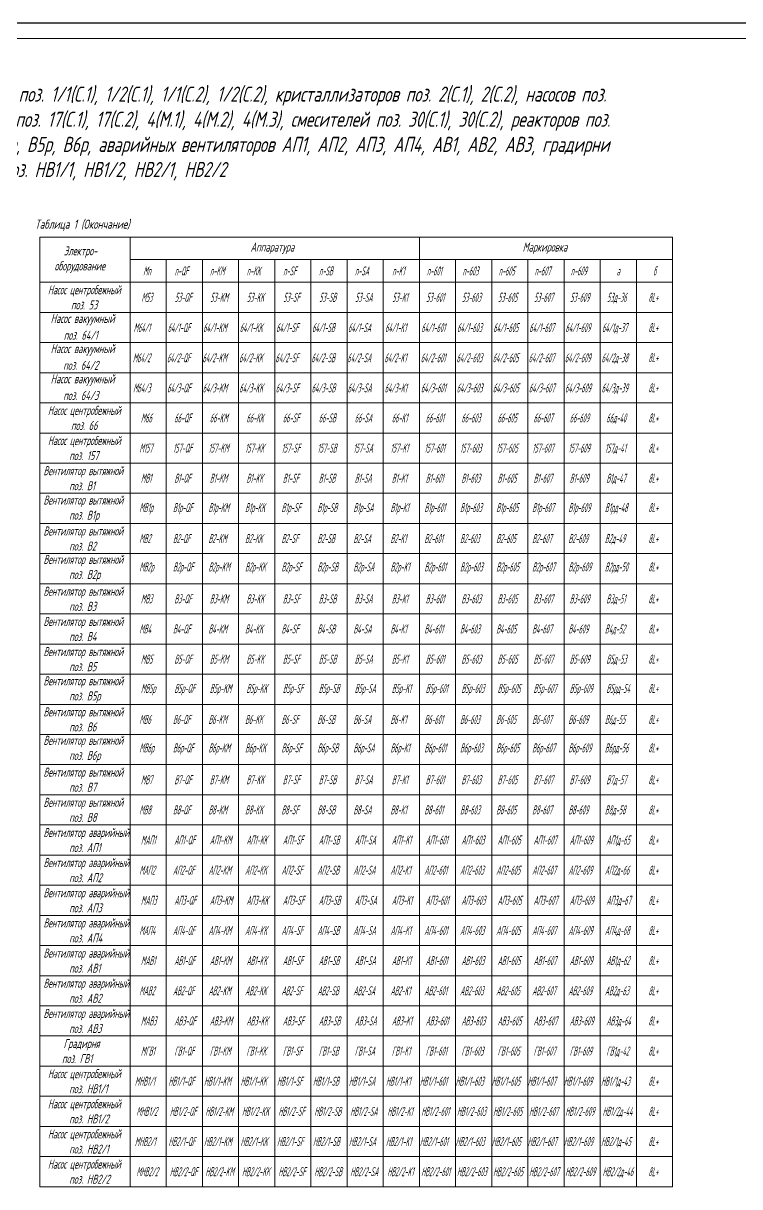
# Model space of a CAD drawing. Header units: millimetres. Extents: x -14296 to 10264, y -13087 to -5602.
# Drawn here: x -4966.3 to -4728.6, y -12878.6 to -12492.7 of the extents above; entities that cross this region are included whole.
import ezdxf

# ---------------------------------------------------------------- set-up
doc = ezdxf.new("R2010")
doc.units = ezdxf.units.MM
for name, color, linetype, lineweight in [('Рамка толстая', 7, 'Continuous', 15), ('Рамка тонкая', 5, 'Continuous', 25), ('ТаБлица', 253, 'Continuous', 15), ('Текст_КИП', 7, 'Continuous', 25)]:
    doc.layers.add(name, color=color, linetype=linetype, lineweight=lineweight)
doc.styles.add('Simplex', font='simplex.shx', dxfattribs={"width": 0.7, "oblique": 15})

# ---------------------------------------------------------------- blocks, each defined once
blk = doc.blocks.new('A$C551E481E')
at = {"layer": 'Рамка толстая'}
blk.add_line((836, 589), (20, 589), dxfattribs=at)
at = {"layer": 'Рамка тонкая'}
blk.add_line((841, 594), (0, 594), dxfattribs=at)

msp = doc.modelspace()

# ---------------------------------------------------------------- linework, layer by layer
at = {"layer": 'ТаБлица'}
for p, q in [((-4960.86445, -12563.64332), (-4750.86445, -12563.64332)), ((-4960.86445, -12563.64332), (-4960.86445, -12878.64332)), ((-4930.86445, -12563.64332), (-4930.86445, -12878.64332)), ((-4834.86445, -12563.64332), (-4834.86445, -12878.64332)), ((-4750.86445, -12563.64332), (-4750.86445, -12878.64332)), ((-4930.86445, -12571.14332), (-4750.86445, -12571.14332)), ((-4918.86445, -12571.14332), (-4918.86445, -12878.64332)), ((-4906.86445, -12571.14332), (-4906.86445, -12878.64332)), ((-4894.86445, -12571.14332), (-4894.86445, -12878.64332)), ((-4882.86445, -12571.14332), (-4882.86445, -12878.64332)), ((-4870.86445, -12571.14332), (-4870.86445, -12878.64332)), ((-4858.86445, -12571.14332), (-4858.86445, -12878.64332)), ((-4846.86445, -12571.14332), (-4846.86445, -12878.64332)), ((-4822.86445, -12571.14332), (-4822.86445, -12878.64332)), ((-4810.86445, -12571.14332), (-4810.86445, -12878.64332)), ((-4798.86445, -12571.14332), (-4798.86445, -12878.64332)), ((-4786.86445, -12571.14332), (-4786.86445, -12878.64332)), ((-4774.86445, -12571.14332), (-4774.86445, -12878.64332)), ((-4762.86445, -12571.14332), (-4762.86445, -12878.64332)), ((-4960.86445, -12578.64332), (-4750.86445, -12578.64332)), ((-4960.86445, -12588.64332), (-4750.86445, -12588.64332)), ((-4960.86445, -12598.64332), (-4750.86445, -12598.64332)), ((-4960.86445, -12608.64332), (-4750.86445, -12608.64332)), ((-4960.86445, -12618.64332), (-4750.86445, -12618.64332)), ((-4960.86445, -12628.64332), (-4750.86445, -12628.64332)), ((-4960.86445, -12638.64332), (-4750.86445, -12638.64332)), ((-4960.86445, -12648.64332), (-4750.86445, -12648.64332)), ((-4960.86445, -12658.64332), (-4750.86445, -12658.64332)), ((-4960.86445, -12668.64332), (-4750.86445, -12668.64332)), ((-4960.86445, -12678.64332), (-4750.86445, -12678.64332)), ((-4960.86445, -12688.64332), (-4750.86445, -12688.64332)), ((-4960.86445, -12698.64332), (-4750.86445, -12698.64332)), ((-4960.86445, -12708.64332), (-4750.86445, -12708.64332)), ((-4960.86445, -12718.64332), (-4750.86445, -12718.64332)), ((-4960.86445, -12728.64332), (-4750.86445, -12728.64332)), ((-4960.86445, -12738.64332), (-4750.86445, -12738.64332)), ((-4960.86445, -12748.64332), (-4750.86445, -12748.64332)), ((-4960.86445, -12758.64332), (-4750.86445, -12758.64332)), ((-4960.86445, -12768.64332), (-4750.86445, -12768.64332)), ((-4960.86445, -12778.64332), (-4750.86445, -12778.64332)), ((-4960.86445, -12788.64332), (-4750.86445, -12788.64332)), ((-4960.86445, -12798.64332), (-4750.86445, -12798.64332)), ((-4960.86445, -12808.64332), (-4750.86445, -12808.64332)), ((-4960.86445, -12818.64332), (-4750.86445, -12818.64332)), ((-4960.86445, -12828.64332), (-4750.86445, -12828.64332)), ((-4960.86445, -12838.64332), (-4750.86445, -12838.64332)), ((-4960.86445, -12848.64332), (-4750.86445, -12848.64332)), ((-4960.86445, -12858.64332), (-4750.86445, -12858.64332)), ((-4960.86445, -12868.64332), (-4750.86445, -12868.64332)), ((-4960.86445, -12878.64332), (-4750.86445, -12878.64332))]:
    msp.add_line(p, q, dxfattribs=at)

# ---------------------------------------------------------------- block references
msp.add_blockref('A$C551E481E', (-5244.71622, -13086.74065))

# ---------------------------------------------------------------- texts
at = {"layer": 'Текст_КИП', "color": 3, "style": 'Simplex', "oblique": 15}
for s, width, p in [('Таблица 1 (Окончание)', 0.7, (-4962.42159, -12560.87546)), ('Электро-', 0.6, (-4952.85552, -12569.71474)), ('Аппаратура', 0.6, (-4890.89432, -12568.46474)), ('Маркировка', 0.6, (-4800.64302, -12568.46474)), ('оборудование', 0.6, (-4955.94123, -12574.71474)), ('Мn', 0.4, (-4926.55195, -12576.39332)), ('n-QF', 0.4, (-4916.0948, -12576.39332)), ('n-KM', 0.4, (-4904.38409, -12576.39332)), ('n-KK', 0.4, (-4892.19123, -12576.39332)), ('n-SF', 0.4, (-4880.0948, -12576.39332)), ('n-SB', 0.4, (-4868.19123, -12576.39332)), ('n-SA', 0.4, (-4856.28766, -12576.39332)), ('n-K1', 0.4, (-4843.90195, -12576.39332)), ('n-601', 0.4, (-4832.42159, -12576.39332)), ('n-603', 0.4, (-4820.59302, -12576.39332)), ('n-605', 0.4, (-4808.59302, -12576.39332)), ('n-607', 0.4, (-4796.67873, -12576.39332)), ('n-609', 0.4, (-4784.67873, -12576.39332)), ('а', 0.4, (-4769.44302, -12576.39332)), ('б', 0.4, (-4757.33588, -12576.39332)), ('Насос центробежный', 0.5, (-4958.12695, -12582.64332)), ('М53', 0.4, (-4927.13588, -12585.14332)), ('53-QF', 0.4, (-4916.05195, -12585.14332)), ('53-KM', 0.4, (-4904.27695, -12585.14332)), ('53-KK', 0.4, (-4892.12695, -12585.14332)), ('53-SF', 0.4, (-4880.05195, -12585.14332)), ('53-SB', 0.4, (-4868.12695, -12585.14332)), ('53-SA', 0.4, (-4856.20195, -12585.14332)), ('53-K1', 0.4, (-4843.90195, -12585.14332)), ('53-601', 0.4, (-4832.65195, -12585.14332)), ('53-603', 0.4, (-4820.80195, -12585.14332)), ('53-605', 0.4, (-4808.80195, -12585.14332)), ('53-607', 0.4, (-4796.87695, -12585.14332)), ('53-609', 0.4, (-4784.87695, -12585.14332)), ('поз. 53', 0.6, (-4950.48952, -12587.64332)), ('Насос вакуумный', 0.6, (-4957.22159, -12592.16117)), ('поз. 64/1', 0.6, (-4952.89487, -12597.69689)), ('М64/1', 0.4, (-4929.7289, -12595.19689)), ('64/1-QF', 0.4, (-4918.41997, -12595.19689)), ('64/1-KM', 0.4, (-4906.64497, -12595.19689)), ('64/1-KK', 0.4, (-4894.49497, -12595.19689)), ('64/1-SF', 0.4, (-4882.41997, -12595.19689)), ('64/1-SB', 0.4, (-4870.49497, -12595.19689)), ('64/1-SA', 0.4, (-4858.56997, -12595.19689)), ('64/1-K1', 0.4, (-4846.26997, -12595.19689)), ('64/1-601', 0.4, (-4834.2539, -12595.19689)), ('64/1-603', 0.4, (-4822.38247, -12595.19689)), ('64/1-605', 0.4, (-4810.38247, -12595.19689)), ('64/1-607', 0.4, (-4798.44676, -12595.19689)), ('64/1-609', 0.4, (-4786.44676, -12595.19689)), ('Насос вакуумный', 0.6, (-4957.22159, -12602.16117)), ('М64/2', 0.4, (-4929.98604, -12605.19689)), ('64/2-QF', 0.4, (-4918.64497, -12605.19689)), ('64/2-KM', 0.4, (-4906.86997, -12605.19689)), ('64/2-KK', 0.4, (-4894.71997, -12605.19689)), ('64/2-SF', 0.4, (-4882.64497, -12605.19689)), ('64/2-SB', 0.4, (-4870.71997, -12605.19689)), ('64/2-SA', 0.4, (-4858.79497, -12605.19689)), ('64/2-K1', 0.4, (-4846.49497, -12605.19689)), ('64/2-601', 0.4, (-4834.44676, -12605.19689)), ('64/2-603', 0.4, (-4822.57533, -12605.19689)), ('64/2-605', 0.4, (-4810.57533, -12605.19689)), ('64/2-607', 0.4, (-4798.63962, -12605.19689)), ('64/2-609', 0.4, (-4786.63962, -12605.19689)), ('поз. 64/2', 0.6, (-4953.08742, -12607.69689)), ('Насос вакуумный', 0.6, (-4957.22159, -12612.16117)), ('поз. 64/3', 0.6, (-4953.0663, -12617.69689)), ('М64/3', 0.4, (-4929.90033, -12615.19689)), ('64/3-QF', 0.4, (-4918.56997, -12615.19689)), ('64/3-KM', 0.4, (-4906.79497, -12615.19689)), ('64/3-KK', 0.4, (-4894.64497, -12615.19689)), ('64/3-SF', 0.4, (-4882.56997, -12615.19689)), ('64/3-SB', 0.4, (-4870.64497, -12615.19689)), ('64/3-SA', 0.4, (-4858.71997, -12615.19689)), ('64/3-K1', 0.4, (-4846.41997, -12615.19689)), ('64/3-601', 0.4, (-4834.38247, -12615.19689)), ('64/3-603', 0.4, (-4822.51104, -12615.19689)), ('64/3-605', 0.4, (-4810.51104, -12615.19689)), ('64/3-607', 0.4, (-4798.57533, -12615.19689)), ('64/3-609', 0.4, (-4786.57533, -12615.19689)), ('Насос центробежный', 0.5, (-4958.12695, -12622.64332)), ('М66', 0.4, (-4927.3073, -12625.14332)), ('66-QF', 0.4, (-4916.20195, -12625.14332)), ('66-KM', 0.4, (-4904.42695, -12625.14332)), ('66-KK', 0.4, (-4892.27695, -12625.14332)), ('66-SF', 0.4, (-4880.20195, -12625.14332)), ('66-SB', 0.4, (-4868.27695, -12625.14332)), ('66-SA', 0.4, (-4856.35195, -12625.14332)), ('66-K1', 0.4, (-4844.05195, -12625.14332)), ('66-601', 0.4, (-4832.80195, -12625.14332)), ('66-603', 0.4, (-4820.95195, -12625.14332)), ('66-605', 0.4, (-4808.95195, -12625.14332)), ('66-607', 0.4, (-4797.02695, -12625.14332)), ('66-609', 0.4, (-4785.02695, -12625.14332)), ('поз. 66', 0.6, (-4950.48952, -12627.64332)), ('Насос центробежный', 0.5, (-4958.12695, -12632.64332)), ('М157', 0.4, (-4927.82159, -12635.14332)), ('157-QF', 0.4, (-4916.65195, -12635.14332)), ('157-KM', 0.4, (-4904.87695, -12635.14332)), ('157-KK', 0.4, (-4892.72695, -12635.14332)), ('157-SF', 0.4, (-4880.65195, -12635.14332)), ('157-SB', 0.4, (-4868.72695, -12635.14332)), ('157-SA', 0.4, (-4856.80195, -12635.14332)), ('157-K1', 0.4, (-4844.50195, -12635.14332)), ('157-601', 0.4, (-4833.25195, -12635.14332)), ('157-603', 0.4, (-4821.40195, -12635.14332)), ('157-605', 0.4, (-4809.40195, -12635.14332)), ('157-607', 0.4, (-4797.47695, -12635.14332)), ('157-609', 0.4, (-4785.47695, -12635.14332)), ('поз. 157', 0.6, (-4951.08952, -12637.64332))]:
    msp.add_text(s, height=3, dxfattribs=dict(at, width=width)).set_placement(p)
at = {"layer": 'Текст_КИП', "color": 4, "style": 'Simplex', "oblique": 15, "width": 0.4}
for s, p in [('53д-36', (-4772.65195, -12585.14332)), ('8L+', (-4758.92159, -12585.14332)), ('64/1д-37', (-4774.31819, -12595.19689)), ('8L+', (-4758.92159, -12595.14332)), ('64/2д-38', (-4774.44676, -12605.19689)), ('8L+', (-4758.92159, -12605.14332)), ('64/3д-39', (-4774.44676, -12615.19689)), ('8L+', (-4758.92159, -12615.14332)), ('66д-40', (-4772.87695, -12625.14332)), ('8L+', (-4758.92159, -12625.14332)), ('157д-41', (-4773.36445, -12635.14332)), ('8L+', (-4758.92159, -12635.14332)), ('В1д-47', (-4772.87695, -12645.14332)), ('8L+', (-4758.92159, -12645.14332)), ('В1рд-48', (-4773.36445, -12654.88869)), ('8L+', (-4758.92159, -12654.88869)), ('В2д-49', (-4773.36445, -12665.14332)), ('8L+', (-4758.92159, -12665.14332)), ('В2рд-50', (-4773.36445, -12674.56105)), ('8L+', (-4758.92159, -12674.56105)), ('В3д-51', (-4772.87695, -12685.14332)), ('8L+', (-4758.92159, -12685.14332)), ('В4д-52', (-4773.36445, -12695.14332)), ('8L+', (-4758.92159, -12695.14332)), ('В5д-53', (-4772.87695, -12705.14332)), ('8L+', (-4758.92159, -12705.14332)), ('В5рд-54', (-4772.87695, -12714.85094)), ('8L+', (-4758.92159, -12714.85094)), ('В6д-55', (-4773.36445, -12725.14332)), ('8L+', (-4758.92159, -12725.14332)), ('В6рд-56', (-4773.36445, -12734.58587)), ('8L+', (-4758.92159, -12734.58587)), ('В7д-57', (-4772.87695, -12745.14332)), ('8L+', (-4758.92159, -12745.14332)), ('В8д-58', (-4773.36445, -12755.14332)), ('8L+', (-4758.92159, -12755.14332)), ('АП1д-65', (-4772.87695, -12765.14332)), ('8L+', (-4758.92159, -12765.14332)), ('АП2д-66', (-4773.36445, -12775.14332)), ('8L+', (-4758.92159, -12775.14332)), ('АП3д-67', (-4772.87695, -12785.14332)), ('8L+', (-4758.92159, -12785.14332)), ('АП4д-68', (-4773.36445, -12795.14332)), ('8L+', (-4758.92159, -12795.14332)), ('АВ1д-62', (-4772.87695, -12805.14332)), ('8L+', (-4758.92159, -12805.14332)), ('АВ2д-63', (-4773.36445, -12815.14332)), ('8L+', (-4758.92159, -12815.14332)), ('АВ3д-64', (-4772.87695, -12825.14332)), ('8L+', (-4758.92159, -12825.14332)), ('ГВ1д-42', (-4772.87695, -12835.14332)), ('8L+', (-4758.92159, -12835.14332)), ('НВ1/1д-43', (-4774.62148, -12845.14332)), ('8L+', (-4758.92159, -12845.14332)), ('НВ1/2д-44', (-4774.13398, -12855.14332)), ('8L+', (-4758.92159, -12855.14332)), ('НВ2/1д-45', (-4774.62148, -12865.14332)), ('8L+', (-4758.92159, -12865.14332)), ('НВ2/2д-46', (-4774.13398, -12875.14332)), ('8L+', (-4758.92159, -12875.14332))]:
    msp.add_text(s, height=3, dxfattribs=at).set_placement(p)
at = {"layer": 'Текст_КИП', "color": 1, "style": 'Simplex', "oblique": 15}
for s, width, p in [('Вентилятор вытяжной', 0.5, (-4959.61085, -12642.64332)), ('МВ1', 0.4, (-4927.3073, -12645.14332)), ('В1-QF', 0.4, (-4916.20195, -12645.14332)), ('В1-KM', 0.4, (-4904.42695, -12645.14332)), ('В1-KK', 0.4, (-4892.27695, -12645.14332)), ('В1-SF', 0.4, (-4880.20195, -12645.14332)), ('В1-SB', 0.4, (-4868.27695, -12645.14332)), ('В1-SA', 0.4, (-4856.35195, -12645.14332)), ('В1-K1', 0.4, (-4844.05195, -12645.14332)), ('В1-601', 0.4, (-4832.80195, -12645.14332)), ('В1-603', 0.4, (-4820.95195, -12645.14332)), ('В1-605', 0.4, (-4808.95195, -12645.14332)), ('В1-607', 0.4, (-4797.02695, -12645.14332)), ('В1-609', 0.4, (-4785.02695, -12645.14332)), ('поз. В1', 0.6, (-4951.08952, -12647.64332)), ('Вентилятор вытяжной', 0.5, (-4959.61085, -12652.38869)), ('МВ1р', 0.4, (-4927.82159, -12654.88869)), ('В1р-QF', 0.4, (-4916.65195, -12654.88869)), ('В1р-KM', 0.4, (-4904.87695, -12654.88869)), ('В1р-KK', 0.4, (-4892.72695, -12654.88869)), ('В1р-SF', 0.4, (-4880.65195, -12654.88869)), ('В1р-SB', 0.4, (-4868.72695, -12654.88869)), ('В1р-SA', 0.4, (-4856.80195, -12654.88869)), ('В1р-K1', 0.4, (-4844.50195, -12654.88869)), ('В1р-601', 0.4, (-4833.25195, -12654.88869)), ('В1р-603', 0.4, (-4821.40195, -12654.88869)), ('В1р-605', 0.4, (-4809.40195, -12654.88869)), ('В1р-607', 0.4, (-4797.47695, -12654.88869)), ('В1р-609', 0.4, (-4785.47695, -12654.88869)), ('поз. В1р', 0.6, (-4951.08952, -12657.38869)), ('Вентилятор вытяжной', 0.5, (-4959.61085, -12662.64332)), ('поз. В2', 0.6, (-4951.08952, -12667.64332)), ('МВ2', 0.4, (-4927.82159, -12665.14332)), ('В2-QF', 0.4, (-4916.65195, -12665.14332)), ('В2-KM', 0.4, (-4904.87695, -12665.14332)), ('В2-KK', 0.4, (-4892.72695, -12665.14332)), ('В2-SF', 0.4, (-4880.65195, -12665.14332)), ('В2-SB', 0.4, (-4868.72695, -12665.14332)), ('В2-SA', 0.4, (-4856.80195, -12665.14332)), ('В2-K1', 0.4, (-4844.50195, -12665.14332)), ('В2-601', 0.4, (-4833.25195, -12665.14332)), ('В2-603', 0.4, (-4821.40195, -12665.14332)), ('В2-605', 0.4, (-4809.40195, -12665.14332)), ('В2-607', 0.4, (-4797.47695, -12665.14332)), ('В2-609', 0.4, (-4785.47695, -12665.14332)), ('Вентилятор вытяжной', 0.5, (-4959.61085, -12672.06105)), ('МВ2р', 0.4, (-4927.82159, -12674.56105)), ('В2р-QF', 0.4, (-4916.65195, -12674.56105)), ('В2р-KM', 0.4, (-4904.87695, -12674.56105)), ('В2р-KK', 0.4, (-4892.72695, -12674.56105)), ('В2р-SF', 0.4, (-4880.65195, -12674.56105)), ('В2р-SB', 0.4, (-4868.72695, -12674.56105)), ('В2р-SA', 0.4, (-4856.80195, -12674.56105)), ('В2р-K1', 0.4, (-4844.50195, -12674.56105)), ('В2р-601', 0.4, (-4833.25195, -12674.56105)), ('В2р-603', 0.4, (-4821.40195, -12674.56105)), ('В2р-605', 0.4, (-4809.40195, -12674.56105)), ('В2р-607', 0.4, (-4797.47695, -12674.56105)), ('В2р-609', 0.4, (-4785.47695, -12674.56105)), ('поз. В2р', 0.6, (-4951.08952, -12677.06105)), ('Вентилятор вытяжной', 0.5, (-4959.61085, -12682.64332)), ('МВ3', 0.4, (-4927.3073, -12685.14332)), ('В3-QF', 0.4, (-4916.20195, -12685.14332)), ('В3-KM', 0.4, (-4904.42695, -12685.14332)), ('В3-KK', 0.4, (-4892.27695, -12685.14332)), ('В3-SF', 0.4, (-4880.20195, -12685.14332)), ('В3-SB', 0.4, (-4868.27695, -12685.14332)), ('В3-SA', 0.4, (-4856.35195, -12685.14332)), ('В3-K1', 0.4, (-4844.05195, -12685.14332)), ('В3-601', 0.4, (-4832.80195, -12685.14332)), ('В3-603', 0.4, (-4820.95195, -12685.14332)), ('В3-605', 0.4, (-4808.95195, -12685.14332)), ('В3-607', 0.4, (-4797.02695, -12685.14332)), ('В3-609', 0.4, (-4785.02695, -12685.14332)), ('поз. В3', 0.6, (-4951.08952, -12687.64332)), ('Вентилятор вытяжной', 0.5, (-4959.61085, -12692.64332)), ('МВ4', 0.4, (-4927.82159, -12695.14332)), ('В4-QF', 0.4, (-4916.65195, -12695.14332)), ('В4-KM', 0.4, (-4904.87695, -12695.14332)), ('В4-KK', 0.4, (-4892.72695, -12695.14332)), ('В4-SF', 0.4, (-4880.65195, -12695.14332)), ('В4-SB', 0.4, (-4868.72695, -12695.14332)), ('В4-SA', 0.4, (-4856.80195, -12695.14332)), ('В4-K1', 0.4, (-4844.50195, -12695.14332)), ('В4-601', 0.4, (-4833.25195, -12695.14332)), ('В4-603', 0.4, (-4821.40195, -12695.14332)), ('В4-605', 0.4, (-4809.40195, -12695.14332)), ('В4-607', 0.4, (-4797.47695, -12695.14332)), ('В4-609', 0.4, (-4785.47695, -12695.14332)), ('поз. В4', 0.6, (-4951.08952, -12697.64332)), ('Вентилятор вытяжной', 0.5, (-4959.61085, -12702.64332)), ('МВ5', 0.4, (-4927.3073, -12705.14332)), ('В5-QF', 0.4, (-4916.20195, -12705.14332)), ('В5-KM', 0.4, (-4904.42695, -12705.14332)), ('В5-KK', 0.4, (-4892.27695, -12705.14332)), ('В5-SF', 0.4, (-4880.20195, -12705.14332)), ('В5-SB', 0.4, (-4868.27695, -12705.14332)), ('В5-SA', 0.4, (-4856.35195, -12705.14332)), ('В5-K1', 0.4, (-4844.05195, -12705.14332)), ('В5-601', 0.4, (-4832.80195, -12705.14332)), ('В5-603', 0.4, (-4820.95195, -12705.14332)), ('В5-605', 0.4, (-4808.95195, -12705.14332)), ('В5-607', 0.4, (-4797.02695, -12705.14332)), ('В5-609', 0.4, (-4785.02695, -12705.14332)), ('поз. В5', 0.6, (-4951.08952, -12707.64332)), ('Вентилятор вытяжной', 0.5, (-4959.61085, -12712.35094)), ('поз. В5р', 0.6, (-4951.08952, -12717.35094)), ('МВ5р', 0.4, (-4927.3073, -12714.85094)), ('В5р-QF', 0.4, (-4916.20195, -12714.85094)), ('В5р-KM', 0.4, (-4904.42695, -12714.85094)), ('В5р-KK', 0.4, (-4892.27695, -12714.85094)), ('В5р-SF', 0.4, (-4880.20195, -12714.85094)), ('В5р-SB', 0.4, (-4868.27695, -12714.85094)), ('В5р-SA', 0.4, (-4856.35195, -12714.85094)), ('В5р-K1', 0.4, (-4844.05195, -12714.85094)), ('В5р-601', 0.4, (-4832.80195, -12714.85094)), ('В5р-603', 0.4, (-4820.95195, -12714.85094)), ('В5р-605', 0.4, (-4808.95195, -12714.85094)), ('В5р-607', 0.4, (-4797.02695, -12714.85094)), ('В5р-609', 0.4, (-4785.02695, -12714.85094)), ('Вентилятор вытяжной', 0.5, (-4959.61085, -12722.64332)), ('МВ6', 0.4, (-4927.82159, -12725.14332)), ('В6-QF', 0.4, (-4916.65195, -12725.14332)), ('В6-KM', 0.4, (-4904.87695, -12725.14332)), ('В6-KK', 0.4, (-4892.72695, -12725.14332)), ('В6-SF', 0.4, (-4880.65195, -12725.14332)), ('В6-SB', 0.4, (-4868.72695, -12725.14332)), ('В6-SA', 0.4, (-4856.80195, -12725.14332)), ('В6-K1', 0.4, (-4844.50195, -12725.14332)), ('В6-601', 0.4, (-4833.25195, -12725.14332)), ('В6-603', 0.4, (-4821.40195, -12725.14332)), ('В6-605', 0.4, (-4809.40195, -12725.14332)), ('В6-607', 0.4, (-4797.47695, -12725.14332)), ('В6-609', 0.4, (-4785.47695, -12725.14332)), ('поз. В6', 0.6, (-4951.08952, -12727.64332)), ('Вентилятор вытяжной', 0.5, (-4959.61085, -12732.08587)), ('поз. В6р', 0.6, (-4951.08952, -12737.08587)), ('МВ6р', 0.4, (-4927.82159, -12734.58587)), ('В6р-QF', 0.4, (-4916.65195, -12734.58587)), ('В6р-KM', 0.4, (-4904.87695, -12734.58587)), ('В6р-KK', 0.4, (-4892.72695, -12734.58587)), ('В6р-SF', 0.4, (-4880.65195, -12734.58587)), ('В6р-SB', 0.4, (-4868.72695, -12734.58587)), ('В6р-SA', 0.4, (-4856.80195, -12734.58587)), ('В6р-K1', 0.4, (-4844.50195, -12734.58587)), ('В6р-601', 0.4, (-4833.25195, -12734.58587)), ('В6р-603', 0.4, (-4821.40195, -12734.58587)), ('В6р-605', 0.4, (-4809.40195, -12734.58587)), ('В6р-607', 0.4, (-4797.47695, -12734.58587)), ('В6р-609', 0.4, (-4785.47695, -12734.58587)), ('Вентилятор вытяжной', 0.5, (-4959.61085, -12742.64332)), ('МВ7', 0.4, (-4927.3073, -12745.14332)), ('В7-QF', 0.4, (-4916.20195, -12745.14332)), ('В7-KM', 0.4, (-4904.42695, -12745.14332)), ('В7-KK', 0.4, (-4892.27695, -12745.14332)), ('В7-SF', 0.4, (-4880.20195, -12745.14332)), ('В7-SB', 0.4, (-4868.27695, -12745.14332)), ('В7-SA', 0.4, (-4856.35195, -12745.14332)), ('В7-K1', 0.4, (-4844.05195, -12745.14332)), ('В7-601', 0.4, (-4832.80195, -12745.14332)), ('В7-603', 0.4, (-4820.95195, -12745.14332)), ('В7-605', 0.4, (-4808.95195, -12745.14332)), ('В7-607', 0.4, (-4797.02695, -12745.14332)), ('В7-609', 0.4, (-4785.02695, -12745.14332)), ('поз. В7', 0.6, (-4951.08952, -12747.64332)), ('Вентилятор вытяжной', 0.5, (-4959.61085, -12752.64332)), ('МВ8', 0.4, (-4927.82159, -12755.14332)), ('В8-QF', 0.4, (-4916.65195, -12755.14332)), ('В8-KM', 0.4, (-4904.87695, -12755.14332)), ('В8-KK', 0.4, (-4892.72695, -12755.14332)), ('В8-SF', 0.4, (-4880.65195, -12755.14332)), ('В8-SB', 0.4, (-4868.72695, -12755.14332)), ('В8-SA', 0.4, (-4856.80195, -12755.14332)), ('В8-K1', 0.4, (-4844.50195, -12755.14332)), ('В8-601', 0.4, (-4833.25195, -12755.14332)), ('В8-603', 0.4, (-4821.40195, -12755.14332)), ('В8-605', 0.4, (-4809.40195, -12755.14332)), ('В8-607', 0.4, (-4797.47695, -12755.14332)), ('В8-609', 0.4, (-4785.47695, -12755.14332)), ('поз. В8', 0.6, (-4951.08952, -12757.64332)), ('Вентилятор аварийный', 0.5, (-4959.61085, -12762.64332)), ('поз. АП1', 0.6, (-4951.08952, -12767.64332)), ('МАП1', 0.4, (-4927.3073, -12765.14332)), ('АП1-QF', 0.4, (-4916.20195, -12765.14332)), ('АП1-KM', 0.4, (-4904.42695, -12765.14332)), ('АП1-KK', 0.4, (-4892.27695, -12765.14332)), ('АП1-SF', 0.4, (-4880.20195, -12765.14332)), ('АП1-SB', 0.4, (-4868.27695, -12765.14332)), ('АП1-SA', 0.4, (-4856.35195, -12765.14332)), ('АП1-K1', 0.4, (-4844.05195, -12765.14332)), ('АП1-601', 0.4, (-4832.80195, -12765.14332)), ('АП1-603', 0.4, (-4820.95195, -12765.14332)), ('АП1-605', 0.4, (-4808.95195, -12765.14332)), ('АП1-607', 0.4, (-4797.02695, -12765.14332)), ('АП1-609', 0.4, (-4785.02695, -12765.14332)), ('Вентилятор аварийный', 0.5, (-4959.61085, -12772.64332)), ('МАП2', 0.4, (-4927.82159, -12775.14332)), ('АП2-QF', 0.4, (-4916.65195, -12775.14332)), ('АП2-KM', 0.4, (-4904.87695, -12775.14332)), ('АП2-KK', 0.4, (-4892.72695, -12775.14332)), ('АП2-SF', 0.4, (-4880.65195, -12775.14332)), ('АП2-SB', 0.4, (-4868.72695, -12775.14332)), ('АП2-SA', 0.4, (-4856.80195, -12775.14332)), ('АП2-K1', 0.4, (-4844.50195, -12775.14332)), ('АП2-601', 0.4, (-4833.25195, -12775.14332)), ('АП2-603', 0.4, (-4821.40195, -12775.14332)), ('АП2-605', 0.4, (-4809.40195, -12775.14332)), ('АП2-607', 0.4, (-4797.47695, -12775.14332)), ('АП2-609', 0.4, (-4785.47695, -12775.14332)), ('поз. АП2', 0.6, (-4951.08952, -12777.64332)), ('Вентилятор аварийный', 0.5, (-4959.61085, -12782.64332)), ('поз. АП3', 0.6, (-4951.08952, -12787.64332)), ('МАП3', 0.4, (-4927.3073, -12785.14332)), ('АП3-QF', 0.4, (-4916.20195, -12785.14332)), ('АП3-KM', 0.4, (-4904.42695, -12785.14332)), ('АП3-KK', 0.4, (-4892.27695, -12785.14332)), ('АП3-SF', 0.4, (-4880.20195, -12785.14332)), ('АП3-SB', 0.4, (-4868.27695, -12785.14332)), ('АП3-SA', 0.4, (-4856.35195, -12785.14332)), ('АП3-K1', 0.4, (-4844.05195, -12785.14332)), ('АП3-601', 0.4, (-4832.80195, -12785.14332)), ('АП3-603', 0.4, (-4820.95195, -12785.14332)), ('АП3-605', 0.4, (-4808.95195, -12785.14332)), ('АП3-607', 0.4, (-4797.02695, -12785.14332)), ('АП3-609', 0.4, (-4785.02695, -12785.14332)), ('Вентилятор аварийный', 0.5, (-4959.61085, -12792.64332)), ('МАП4', 0.4, (-4927.82159, -12795.14332)), ('АП4-QF', 0.4, (-4916.65195, -12795.14332)), ('АП4-KM', 0.4, (-4904.87695, -12795.14332)), ('АП4-KK', 0.4, (-4892.72695, -12795.14332)), ('АП4-SF', 0.4, (-4880.65195, -12795.14332)), ('АП4-SB', 0.4, (-4868.72695, -12795.14332)), ('АП4-SA', 0.4, (-4856.80195, -12795.14332)), ('АП4-K1', 0.4, (-4844.50195, -12795.14332)), ('АП4-601', 0.4, (-4833.25195, -12795.14332)), ('АП4-603', 0.4, (-4821.40195, -12795.14332)), ('АП4-605', 0.4, (-4809.40195, -12795.14332)), ('АП4-607', 0.4, (-4797.47695, -12795.14332)), ('АП4-609', 0.4, (-4785.47695, -12795.14332)), ('поз. АП4', 0.6, (-4951.08952, -12797.64332)), ('Вентилятор аварийный', 0.5, (-4959.61085, -12802.64332)), ('МАВ1', 0.4, (-4927.3073, -12805.14332)), ('АВ1-QF', 0.4, (-4916.20195, -12805.14332)), ('АВ1-KM', 0.4, (-4904.42695, -12805.14332)), ('АВ1-KK', 0.4, (-4892.27695, -12805.14332)), ('АВ1-SF', 0.4, (-4880.20195, -12805.14332)), ('АВ1-SB', 0.4, (-4868.27695, -12805.14332)), ('АВ1-SA', 0.4, (-4856.35195, -12805.14332)), ('АВ1-K1', 0.4, (-4844.05195, -12805.14332)), ('АВ1-601', 0.4, (-4832.80195, -12805.14332)), ('АВ1-603', 0.4, (-4820.95195, -12805.14332)), ('АВ1-605', 0.4, (-4808.95195, -12805.14332)), ('АВ1-607', 0.4, (-4797.02695, -12805.14332)), ('АВ1-609', 0.4, (-4785.02695, -12805.14332)), ('поз. АВ1', 0.6, (-4951.08952, -12807.64332)), ('Вентилятор аварийный', 0.5, (-4959.61085, -12812.64332)), ('поз. АВ2', 0.6, (-4951.08952, -12817.64332)), ('МАВ2', 0.4, (-4927.82159, -12815.14332)), ('АВ2-QF', 0.4, (-4916.65195, -12815.14332)), ('АВ2-KM', 0.4, (-4904.87695, -12815.14332)), ('АВ2-KK', 0.4, (-4892.72695, -12815.14332)), ('АВ2-SF', 0.4, (-4880.65195, -12815.14332)), ('АВ2-SB', 0.4, (-4868.72695, -12815.14332)), ('АВ2-SA', 0.4, (-4856.80195, -12815.14332)), ('АВ2-K1', 0.4, (-4844.50195, -12815.14332)), ('АВ2-601', 0.4, (-4833.25195, -12815.14332)), ('АВ2-603', 0.4, (-4821.40195, -12815.14332)), ('АВ2-605', 0.4, (-4809.40195, -12815.14332)), ('АВ2-607', 0.4, (-4797.47695, -12815.14332)), ('АВ2-609', 0.4, (-4785.47695, -12815.14332)), ('Вентилятор аварийный', 0.5, (-4959.61085, -12822.64332)), ('МАВ3', 0.4, (-4927.3073, -12825.14332)), ('АВ3-QF', 0.4, (-4916.20195, -12825.14332)), ('АВ3-KM', 0.4, (-4904.42695, -12825.14332)), ('АВ3-KK', 0.4, (-4892.27695, -12825.14332)), ('АВ3-SF', 0.4, (-4880.20195, -12825.14332)), ('АВ3-SB', 0.4, (-4868.27695, -12825.14332)), ('АВ3-SA', 0.4, (-4856.35195, -12825.14332)), ('АВ3-K1', 0.4, (-4844.05195, -12825.14332)), ('АВ3-601', 0.4, (-4832.80195, -12825.14332)), ('АВ3-603', 0.4, (-4820.95195, -12825.14332)), ('АВ3-605', 0.4, (-4808.95195, -12825.14332)), ('АВ3-607', 0.4, (-4797.02695, -12825.14332)), ('АВ3-609', 0.4, (-4785.02695, -12825.14332)), ('поз. АВ3', 0.6, (-4951.08952, -12827.64332)), ('Градирня', 0.6, (-4952.95464, -12832.64332)), ('поз. ГВ1', 0.6, (-4953.48442, -12837.64332)), ('МГВ1', 0.4, (-4927.3073, -12835.14332)), ('ГВ1-QF', 0.4, (-4916.20195, -12835.14332)), ('ГВ1-KM', 0.4, (-4904.42695, -12835.14332)), ('ГВ1-KK', 0.4, (-4892.27695, -12835.14332)), ('ГВ1-SF', 0.4, (-4880.20195, -12835.14332)), ('ГВ1-SB', 0.4, (-4868.27695, -12835.14332)), ('ГВ1-SA', 0.4, (-4856.35195, -12835.14332)), ('ГВ1-K1', 0.4, (-4844.05195, -12835.14332)), ('ГВ1-601', 0.4, (-4832.80195, -12835.14332)), ('ГВ1-603', 0.4, (-4820.95195, -12835.14332)), ('ГВ1-605', 0.4, (-4808.95195, -12835.14332)), ('ГВ1-607', 0.4, (-4797.02695, -12835.14332)), ('ГВ1-609', 0.4, (-4785.02695, -12835.14332)), ('Насос центробежный', 0.5, (-4958.12695, -12842.64332)), ('МНВ1/1', 0.4, (-4929.32159, -12845.14332)), ('НВ1/1-QF', 0.4, (-4918.15195, -12845.14332)), ('НВ1/1-KM', 0.4, (-4906.37695, -12845.14332)), ('НВ1/1-KK', 0.4, (-4894.22695, -12845.14332)), ('НВ1/1-SF', 0.4, (-4882.15195, -12845.14332)), ('НВ1/1-SB', 0.4, (-4870.22695, -12845.14332)), ('НВ1/1-SA', 0.4, (-4858.30195, -12845.14332)), ('НВ1/1-K1', 0.4, (-4846.00195, -12845.14332)), ('НВ1/1-601', 0.4, (-4834.75195, -12845.14332)), ('НВ1/1-603', 0.4, (-4822.90195, -12845.14332)), ('НВ1/1-605', 0.4, (-4810.90195, -12845.14332)), ('НВ1/1-607', 0.4, (-4798.97695, -12845.14332)), ('НВ1/1-609', 0.4, (-4786.97695, -12845.14332)), ('поз. НВ1/1', 0.6, (-4951.08952, -12847.64332)), ('Насос центробежный', 0.5, (-4958.12695, -12852.64332)), ('МНВ1/2', 0.4, (-4928.8073, -12855.14332)), ('НВ1/2-QF', 0.4, (-4917.70195, -12855.14332)), ('НВ1/2-KM', 0.4, (-4905.92695, -12855.14332)), ('НВ1/2-KK', 0.4, (-4893.77695, -12855.14332)), ('НВ1/2-SF', 0.4, (-4881.70195, -12855.14332)), ('НВ1/2-SB', 0.4, (-4869.77695, -12855.14332)), ('НВ1/2-SA', 0.4, (-4857.85195, -12855.14332)), ('НВ1/2-K1', 0.4, (-4845.55195, -12855.14332)), ('НВ1/2-601', 0.4, (-4834.30195, -12855.14332)), ('НВ1/2-603', 0.4, (-4822.45195, -12855.14332)), ('НВ1/2-605', 0.4, (-4810.45195, -12855.14332)), ('НВ1/2-607', 0.4, (-4798.52695, -12855.14332)), ('НВ1/2-609', 0.4, (-4786.52695, -12855.14332)), ('поз. НВ1/2', 0.6, (-4951.08952, -12857.64332)), ('Насос центробежный', 0.5, (-4958.12695, -12862.64332)), ('НВ2/1-QF', 0.4, (-4918.15195, -12865.14332)), ('НВ2/1-KM', 0.4, (-4906.37695, -12865.14332)), ('НВ2/1-KK', 0.4, (-4894.22695, -12865.14332)), ('НВ2/1-SF', 0.4, (-4882.15195, -12865.14332)), ('НВ2/1-K1', 0.4, (-4846.00195, -12865.14332)), ('НВ2/1-603', 0.4, (-4822.90195, -12865.14332)), ('поз. НВ2/1', 0.6, (-4951.08952, -12867.64332)), ('МНВ2/1', 0.4, (-4929.32159, -12865.14332)), ('НВ2/1-SB', 0.4, (-4870.22695, -12865.14332)), ('НВ2/1-SA', 0.4, (-4858.30195, -12865.14332)), ('НВ2/1-601', 0.4, (-4834.75195, -12865.14332)), ('НВ2/1-605', 0.4, (-4810.90195, -12865.14332)), ('НВ2/1-607', 0.4, (-4798.97695, -12865.14332)), ('НВ2/1-609', 0.4, (-4786.97695, -12865.14332)), ('Насос центробежный', 0.5, (-4958.12695, -12872.64332)), ('МНВ2/2', 0.4, (-4928.8073, -12875.14332)), ('НВ2/2-QF', 0.4, (-4917.70195, -12875.14332)), ('НВ2/2-KM', 0.4, (-4905.92695, -12875.14332)), ('НВ2/2-KK', 0.4, (-4893.77695, -12875.14332)), ('НВ2/2-SF', 0.4, (-4881.70195, -12875.14332)), ('НВ2/2-SB', 0.4, (-4869.77695, -12875.14332)), ('НВ2/2-SA', 0.4, (-4857.85195, -12875.14332)), ('НВ2/2-K1', 0.4, (-4845.55195, -12875.14332)), ('НВ2/2-601', 0.4, (-4834.30195, -12875.14332)), ('НВ2/2-603', 0.4, (-4822.45195, -12875.14332)), ('НВ2/2-605', 0.4, (-4810.45195, -12875.14332)), ('НВ2/2-607', 0.4, (-4798.52695, -12875.14332)), ('НВ2/2-609', 0.4, (-4786.52695, -12875.14332)), ('поз. НВ2/2', 0.6, (-4951.08952, -12877.64332))]:
    msp.add_text(s, height=3, dxfattribs=dict(at, width=width)).set_placement(p)
at = {"layer": 'Текст_КИП', "color": 3, "insert": (-4973.33762, -12529.42096), "char_height": 5, "width": 444.9463479, "attachment_point": 5, "style": 'Simplex'}
msp.add_mtext('Схема электрическая принципиальная управления электродвигателями растворителей поз. 1/1(С.1), 1/2(С.1), 1/1(С.2), 1/2(С.2), кристаллизаторов поз. 2(С.1), 2(С.2), насосов поз. 14(С.1), 14(С.2), 27/1(С), 27/2(С), 53, 64/1, 64/2, 64/3, 66, 157, 182/1, 182/2, диспергаторов поз. 17(С.1), 17(С.2), 4(М.1), 4(М.2), 4(М.3), смесителей поз. 30(С.1), 30(С.2), реакторов поз. 1(М.1), 1(М.2), 1(М.3), вытяжных вентиляторов поз. В1, В2, В3, В4, В5, В6, В7, В8, В1р, В2р, В5р, В6р, аварийных вентиляторов АП1, АП2, АП3, АП4, АВ1, АВ2, АВ3, градирни поз. ГВ1, центробежных насосов поз. НВ1/1, НВ1/2, НВ2/1, НВ2/2', dxfattribs=at)

doc.saveas('drawing.dxf')
